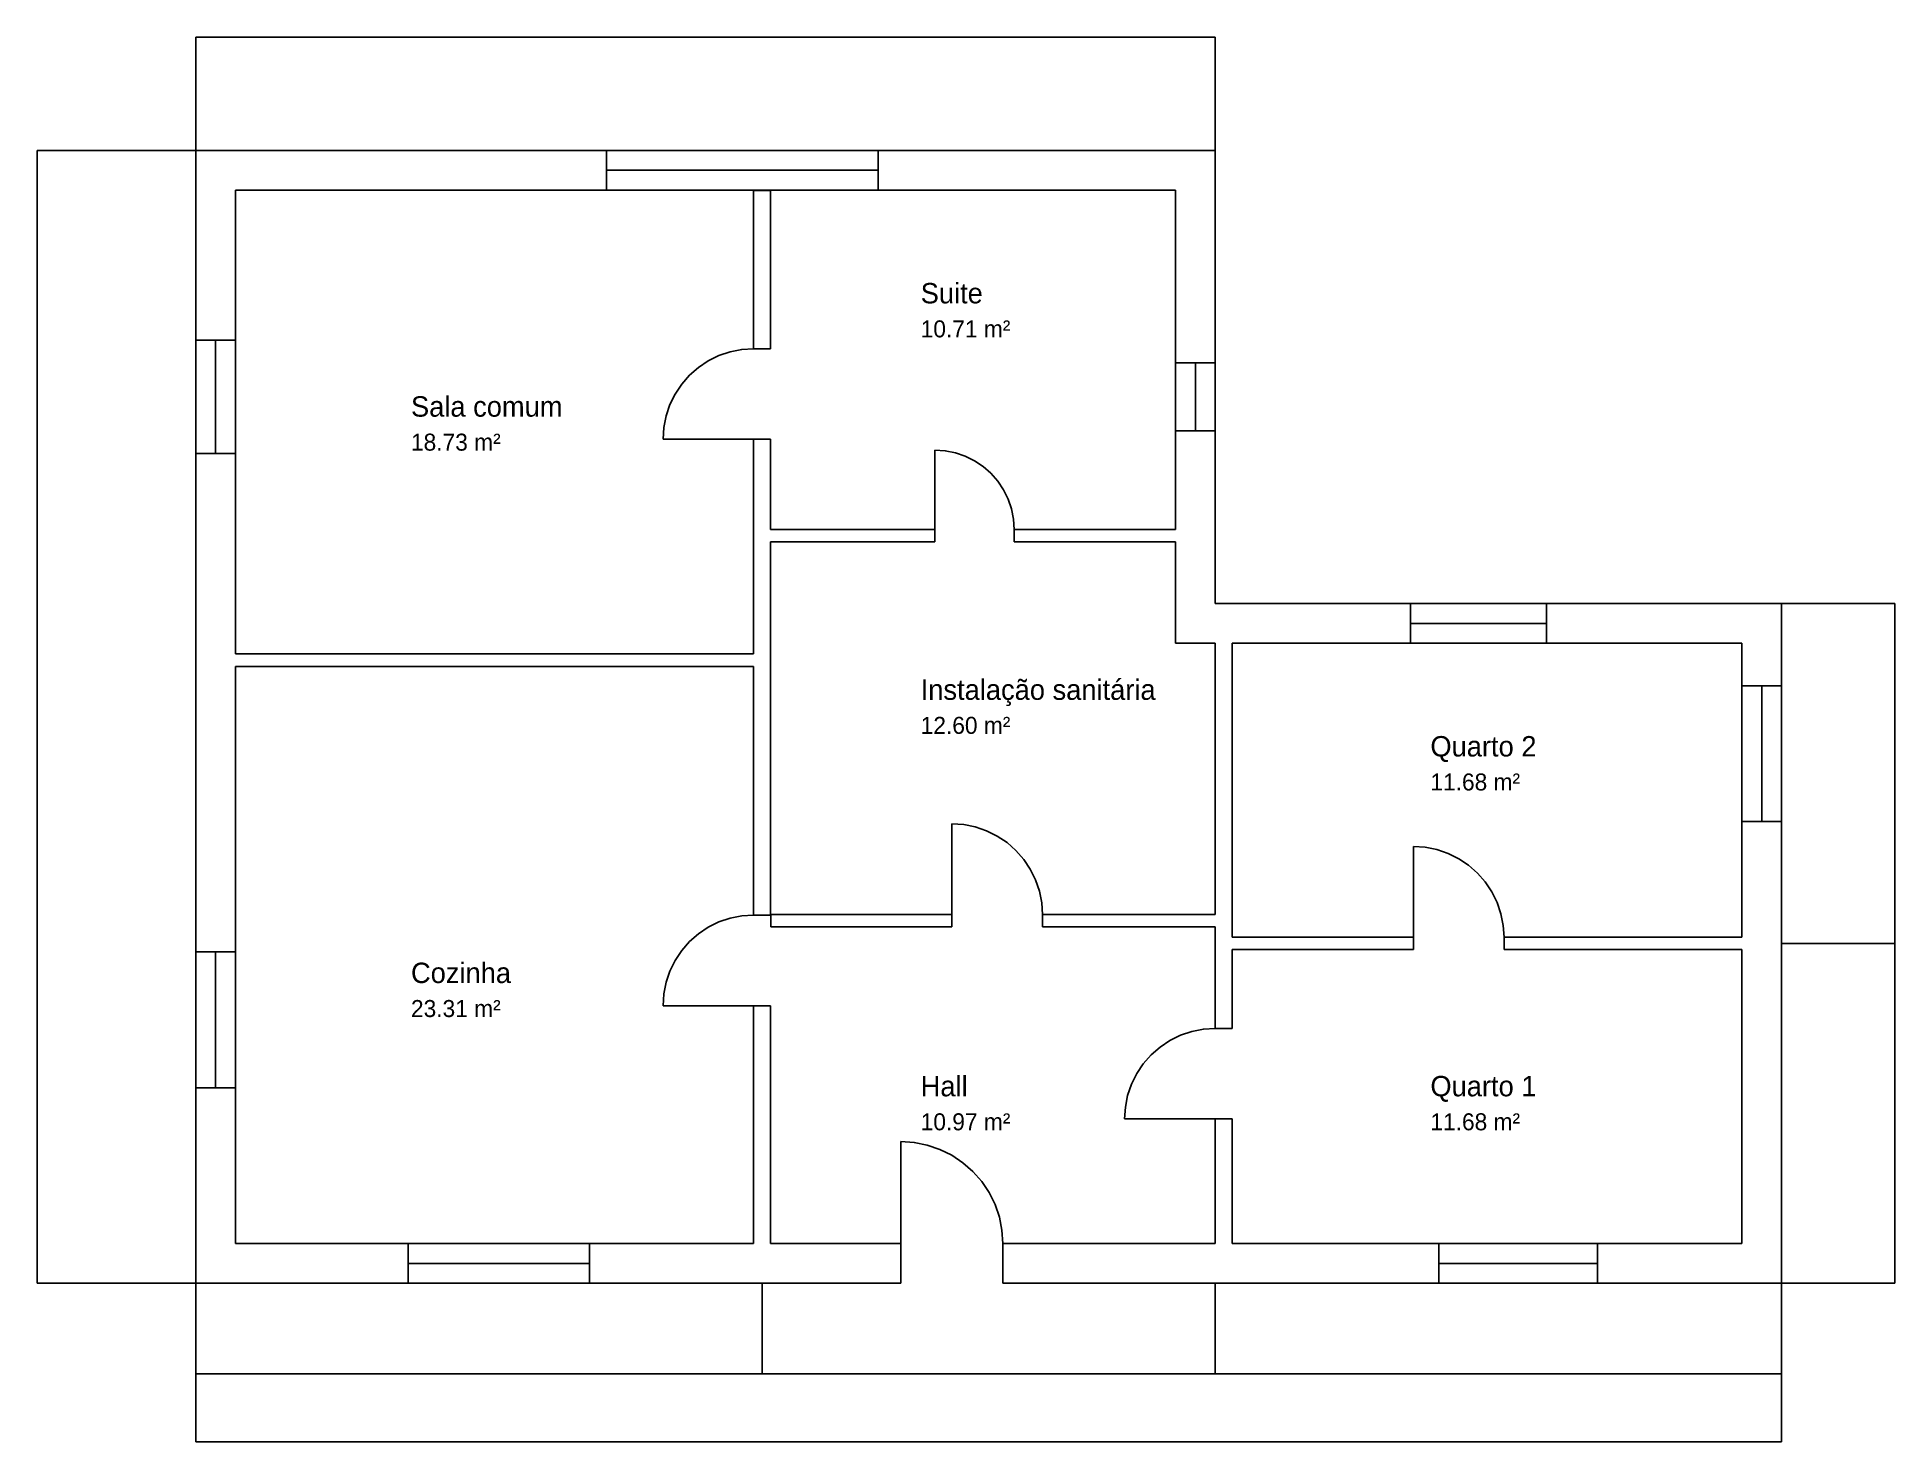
# Model space of a CAD drawing. Header units: millimetres. Extents: x -1400 to 15000, y -1400 to 11000.
import ezdxf

# ---------------------------------------------------------------- set-up
doc = ezdxf.new("R2010")
doc.units = ezdxf.units.MM
for name, color, linetype in [('A-ANNO-DIMS', 1, 'Continuous'), ('A-ANNO-TEXT', 2, 'Continuous'), ('A-DOOR', 3, 'Continuous'), ('A-GLAZ', 5, 'Continuous'), ('A-WALL', 7, 'Continuous')]:
    doc.layers.add(name, color=color, linetype=linetype)
doc.styles.add('OpenSansCondensed-Light', font='OpenSansCondensed-Light.ttf')
doc.dimstyles.new('EZDXF', dxfattribs={"dimtxt": 0.25, "dimasz": 0.175, "dimexe": 0.375, "dimexo": 0.125, "dimgap": 0.1, "dimtad": 1, "dimlfac": 100, "dimzin": 12, "dimdsep": 46, "dimtxsty": 'OpenSansCondensed-Light', "dimblk": 'ARCHTICK', "dimcen": 2.5, "dimazin": 3, "dimtfac": 0.5, "dimtmove": 2, "dimatfit": 3})

# ---------------------------------------------------------------- blocks, each defined once
blk = doc.blocks.new('_ARCHTICK')
at = {"color": 0, "linetype": 'BYBLOCK', "const_width": 0.15}
blk.add_lwpolyline([(-0.5, -0.5), (0.5, 0.5)], dxfattribs=at)

msp = doc.modelspace()

# ---------------------------------------------------------------- linework, layer by layer
at = {"layer": 'A-DOOR'}
for points in [[(4925, 8250), (4820.57905, 8243.15589), (4717.94476, 8222.74066), (4618.85325, 8189.10363), (4525, 8142.82032), (4437.99086, 8084.68267), (4359.31458, 8015.68542), (4290.31733, 7937.00914), (4232.17968, 7850), (4185.89637, 7756.14675), (4152.25934, 7657.05524), (4131.84411, 7554.42095), (4125, 7450)], [(7225, 6655), (7219.0114, 6746.36833), (7201.14808, 6836.17333), (7171.71567, 6922.8784), (7131.21778, 7005), (7080.34734, 7081.133), (7019.97475, 7149.97475), (6951.133, 7210.34734), (6875, 7261.21778), (6792.8784, 7301.71567), (6706.17333, 7331.14808), (6616.36833, 7349.0114), (6525, 7355)], [(7475, 3255), (7468.15589, 3359.42095), (7447.74066, 3462.05524), (7414.10363, 3561.14675), (7367.82032, 3655), (7309.68267, 3742.00914), (7240.68542, 3820.68542), (7162.00914, 3889.68267), (7075, 3947.82032), (6981.14675, 3994.10363), (6882.05524, 4027.74066), (6779.42095, 4048.15589), (6675, 4055)], [(11550, 3055), (11543.15589, 3159.42095), (11522.74066, 3262.05524), (11489.10363, 3361.14675), (11442.82032, 3455), (11384.68267, 3542.00914), (11315.68542, 3620.68542), (11237.00914, 3689.68267), (11150, 3747.82032), (11056.14675, 3794.10363), (10957.05524, 3827.74066), (10854.42095, 3848.15589), (10750, 3855)], [(4925, 3250), (4820.57905, 3243.15589), (4717.94476, 3222.74066), (4618.85325, 3189.10363), (4525, 3142.82032), (4437.99086, 3084.68267), (4359.31458, 3015.68542), (4290.31733, 2937.00914), (4232.17968, 2850), (4185.89637, 2756.14675), (4152.25934, 2657.05524), (4131.84411, 2554.42095), (4125, 2450)], [(9000, 2250), (8895.57905, 2243.15589), (8792.94476, 2222.74066), (8693.85325, 2189.10363), (8600, 2142.82032), (8512.99086, 2084.68267), (8434.31458, 2015.68542), (8365.31733, 1937.00914), (8307.17968, 1850), (8260.89637, 1756.14675), (8227.25934, 1657.05524), (8206.84411, 1554.42095), (8200, 1450)], [(7125, 350), (7117.30038, 467.47357), (7094.33324, 582.93714), (7056.49158, 694.41509), (7004.42286, 800), (6939.01801, 897.88529), (6861.3961, 986.3961), (6772.88529, 1064.01801), (6675, 1129.42286), (6569.41509, 1181.49158), (6457.93714, 1219.33324), (6342.47357, 1242.30038), (6225, 1250)]]:
    msp.add_lwpolyline(points, dxfattribs=at)
at = {"layer": 'A-GLAZ'}
for p, q in [((6025, 10000), (3625, 10000)), ((3625, 10000), (3625, 9650)), ((6025, 10000), (6025, 9650)), ((6025, 9825), (3625, 9825)), ((6025, 9650), (3625, 9650)), ((0, 8325), (0, 7325)), ((0, 8325), (350, 8325)), ((175, 8325), (175, 7325)), ((350, 8325), (350, 7325)), ((8650, 7525), (8650, 8125)), ((9000, 8125), (8650, 8125)), ((8825, 7525), (8825, 8125)), ((9000, 7525), (9000, 8125)), ((4925, 7450), (4125, 7450)), ((9000, 7525), (8650, 7525)), ((0, 7325), (350, 7325)), ((6525, 6655), (6525, 7355)), ((11925, 6000), (10725, 6000)), ((10725, 6000), (10725, 5650)), ((11925, 6000), (11925, 5650)), ((11925, 5825), (10725, 5825)), ((11925, 5650), (10725, 5650)), ((13650, 4075), (13650, 5275)), ((14000, 5275), (13650, 5275)), ((13825, 4075), (13825, 5275)), ((14000, 4075), (14000, 5275)), ((6675, 3255), (6675, 4055)), ((14000, 4075), (13650, 4075)), ((10750, 3055), (10750, 3855)), ((0, 2925), (0, 1725)), ((0, 2925), (350, 2925)), ((175, 2925), (175, 1725)), ((350, 2925), (350, 1725)), ((4925, 2450), (4125, 2450)), ((0, 1725), (350, 1725)), ((9000, 1450), (8200, 1450)), ((6225, 350), (6225, 1250)), ((1875, 350), (3475, 350)), ((1875, 0), (1875, 350)), ((3475, 0), (3475, 350)), ((10975, 350), (12375, 350)), ((10975, 0), (10975, 350)), ((12375, 0), (12375, 350)), ((1875, 175), (3475, 175)), ((10975, 175), (12375, 175)), ((1875, 0), (3475, 0)), ((10975, 0), (12375, 0))]:
    msp.add_line(p, q, dxfattribs=at)
at = {"layer": 'A-WALL'}
for p, q in [((0, 9825), (0, 10000)), ((0, 10000), (350, 10000)), ((350, 10000), (3625, 10000)), ((3625, 10000), (3625, 9650)), ((6025, 9650), (6025, 10000)), ((6025, 10000), (8650, 10000)), ((8650, 10000), (8825, 10000)), ((8825, 10000), (9000, 10000)), ((9000, 10000), (9000, 9650)), ((0, 9650), (0, 9825)), ((0, 8325), (0, 9650)), ((3625, 9650), (350, 9650)), ((350, 9650), (350, 8325)), ((4925, 8250), (4925, 9648)), ((4925, 9648), (5075, 9648)), ((5075, 9648), (5075, 8250)), ((8650, 9650), (6025, 9650)), ((8650, 8125), (8650, 9650)), ((9000, 9650), (9000, 8125)), ((350, 8325), (0, 8325)), ((5075, 8250), (4925, 8250)), ((9000, 8125), (8650, 8125)), ((4925, 7450), (5075, 7450)), ((4925, 5555), (4925, 7450)), ((5075, 7450), (5075, 6655)), ((8650, 6655), (8650, 7525)), ((8650, 7525), (9000, 7525)), ((9000, 7525), (9000, 6000)), ((0, 2925), (0, 7325)), ((0, 7325), (350, 7325)), ((350, 7325), (350, 5555)), ((5075, 6655), (6525, 6655)), ((6525, 6655), (6525, 6545)), ((7225, 6545), (7225, 6655)), ((7225, 6655), (8650, 6655)), ((6525, 6545), (5075, 6545)), ((5075, 6545), (5075, 3255)), ((8650, 6545), (7225, 6545)), ((8650, 6000), (8650, 6545)), ((8650, 5650), (8650, 6000)), ((9000, 6000), (10725, 6000)), ((10725, 6000), (10725, 5650)), ((11925, 5650), (11925, 6000)), ((11925, 6000), (13650, 6000)), ((13650, 6000), (13825, 6000)), ((13825, 6000), (14000, 6000)), ((14000, 6000), (14000, 5650)), ((8825, 5650), (8650, 5650)), ((9000, 5650), (8825, 5650)), ((9000, 3255), (9000, 5650)), ((10725, 5650), (9150, 5650)), ((9150, 5650), (9150, 3055)), ((13650, 5650), (11925, 5650)), ((13650, 5275), (13650, 5650)), ((14000, 5650), (14000, 5275)), ((350, 5555), (4925, 5555)), ((4925, 5445), (350, 5445)), ((350, 5445), (350, 2925)), ((4925, 3250), (4925, 5445)), ((14000, 5275), (13650, 5275)), ((13650, 3055), (13650, 4075)), ((13650, 4075), (14000, 4075)), ((14000, 4075), (14000, 350)), ((5077, 3250), (4925, 3250)), ((5075, 3255), (6675, 3255)), ((5077, 3145), (5077, 3250)), ((6675, 3145), (5077, 3145)), ((6675, 3255), (6675, 3145)), ((7475, 3145), (7475, 3255)), ((7475, 3255), (9000, 3255)), ((9000, 3145), (7475, 3145)), ((9000, 2250), (9000, 3145)), ((9150, 3055), (10750, 3055)), ((10750, 3055), (10750, 2945)), ((11550, 2945), (11550, 3055)), ((11550, 3055), (13650, 3055)), ((350, 2925), (0, 2925)), ((10750, 2945), (9150, 2945)), ((9150, 2945), (9150, 2250)), ((13650, 2945), (11550, 2945)), ((13650, 350), (13650, 2945)), ((4925, 350), (4925, 2450)), ((4925, 2450), (5075, 2450)), ((5075, 2450), (5075, 350)), ((9150, 2250), (9000, 2250)), ((0, 350), (0, 1725)), ((0, 1725), (350, 1725)), ((350, 1725), (350, 350)), ((9000, 350), (9000, 1450)), ((9000, 1450), (9150, 1450)), ((9150, 1450), (9150, 350)), ((0, 0), (0, 350)), ((350, 350), (1875, 350)), ((1875, 350), (1875, 0)), ((3475, 350), (4925, 350)), ((3475, 0), (3475, 350)), ((5075, 350), (6225, 350)), ((6225, 350), (6225, 0)), ((7125, 0), (7125, 350)), ((7125, 350), (9000, 350)), ((9150, 350), (10975, 350)), ((10975, 350), (10975, 0)), ((12375, 350), (13650, 350)), ((12375, 0), (12375, 350)), ((14000, 350), (14000, 175)), ((14000, 175), (14000, 0)), ((175, 0), (0, 0)), ((350, 0), (175, 0)), ((1875, 0), (350, 0)), ((6225, 0), (3475, 0)), ((10975, 0), (7125, 0)), ((13650, 0), (12375, 0)), ((14000, 0), (13650, 0))]:
    msp.add_line(p, q, dxfattribs=at)

# ---------------------------------------------------------------- texts
at = {"layer": 'A-ANNO-TEXT'}
for s, height, p in [('Suite', 180, (6400, 8650)), ('10.71 m²', 150, (6400, 8350)), ('Sala comum', 180, (1900, 7650)), ('18.73 m²', 150, (1900, 7350)), ('Instalação sanitária', 180, (6400, 5150)), ('12.60 m²', 150, (6400, 4850)), ('Quarto 2', 180, (10900, 4650)), ('11.68 m²', 150, (10900, 4350)), ('Cozinha', 180, (1900, 2650)), ('23.31 m²', 150, (1900, 2350)), ('Hall', 180, (6400, 1650)), ('Quarto 1', 180, (10900, 1650)), ('10.97 m²', 150, (6400, 1350)), ('11.68 m²', 150, (10900, 1350))]:
    msp.add_text(s, height=height, dxfattribs=at).set_placement(p)

# ---------------------------------------------------------------- dimensions: what is measured, and where the dimension line sits
at = {"layer": 'A-ANNO-DIMS'}
for base, p1, p2 in [((0, 11000), (0, 10000), (9000, 10000)), ((0, -1400), (0, 0), (14000, 0)), ((0, -800), (0, 0), (5000, 0)), ((5000, -800), (5000, 0), (9000, 0)), ((9000, -800), (9000, 0), (14000, 0))]:
    msp.add_linear_dim(base=base, p1=p1, p2=p2, dimstyle='EZDXF', dxfattribs=at).render()
for base, p1, p2 in [((-1400, 0), (0, 0), (0, 10000)), ((15000, 3000), (14000, 3000), (14000, 6000)), ((15000, 0), (14000, 0), (14000, 3000))]:
    msp.add_linear_dim(base=base, p1=p1, p2=p2, angle=90, dimstyle='EZDXF', dxfattribs=at).render()

doc.saveas('drawing.dxf')
